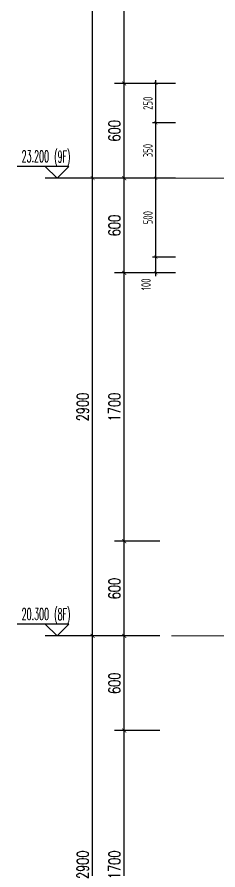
# Model space of a CAD drawing. Extents: x -668857 to 185752, y -270966 to 286822.
# Drawn here: x 23144 to 24415, y 133402 to 138805 of the extents above; entities that cross this region are included whole.
import ezdxf

# ---------------------------------------------------------------- set-up
doc = ezdxf.new("R2010")
doc.units = 0
doc.header["$LTSCALE"] = 1000
doc.linetypes.add('DOTE', pattern=[2.42, 2, -0.2, 0.02, -0.2])
doc.layers.get('0').update_dxf_attribs({"linetype": 'CONTINUOUS'})
doc.layers.get('DEFPOINTS').update_dxf_attribs({"linetype": 'CONTINUOUS'})
for name, color, linetype in [('DIM', 2, 'CONTINUOUS'), ('DIM_ELEV', 3, 'CONTINUOUS'), ('PUB_DIM', 3, 'CONTINUOUS'), ('PUB_TEXT', 2, 'CONTINUOUS')]:
    doc.layers.add(name, color=color, linetype=linetype)
doc.layers.add('DOTE', color=19, linetype='DOTE', lineweight=9)
doc.styles.add('_TCH_DIM', font='SIMPLEX.shx', dxfattribs={"width": 0.7, "bigfont": 'GBCBIG.shx'})
doc.styles.add('_TCH_DIM_T3', font='SIMPLEX', dxfattribs={"width": 0.705882, "bigfont": 'GBCBIG'})
doc.styles.add('TSSD_DIMENSION', font='Tssdeng.shx', dxfattribs={"width": 0.7, "bigfont": 'tssdchn.shx'})
doc.dimstyles.new('_TCH_ARCH&&25', dxfattribs={"dimtxt": 74.375, "dimasz": 25, "dimexe": 62.5, "dimexo": 75, "dimgap": 25, "dimtad": 1, "dimdec": 0, "dimzin": 0, "dimdsep": 46, "dimtxsty": '_TCH_DIM_T3', "dimblk": 'ARCHTICK', "dimcen": 0.09, "dimclrt": 7, "dimazin": 0, "dimtfac": 1, "dimtdec": 0, "dimtix": 1, "dimtmove": 2, "dimatfit": 3, "dimldrblk": 'ARCHTICK', "dimfxl": 1, "dimtolj": 1, "dimtzin": 0, "dimarcsym": 0})
doc.dimstyles.new('TSSD_20_20', dxfattribs={"dimtxt": 60, "dimasz": 20, "dimexe": 20, "dimexo": 50, "dimgap": 20, "dimtad": 1, "dimdec": 0, "dimzin": 0, "dimdsep": 46, "dimtxsty": 'TSSD_DIMENSION', "dimblk": 'ARCHTICK', "dimblk1": 'ARCHTICK', "dimblk2": 'ARCHTICK', "dimcen": 0, "dimdle": 20, "dimclrt": 7, "dimadec": 0, "dimazin": 0, "dimtfac": 1, "dimtdec": 0, "dimtix": 1, "dimtmove": 2, "dimatfit": 3, "dimfxl": 1, "dimtolj": 1, "dimtzin": 0, "dimarcsym": 0})

# ---------------------------------------------------------------- blocks, each defined once
blk = doc.blocks.new('_ArchTick')
at = {"color": 0, "linetype": 'ByBlock', "const_width": 0.15}
blk.add_lwpolyline([(-0.5, -0.5), (0.5, 0.5)], dxfattribs=at)
blk = doc.blocks.new('*D1611')
at = {"layer": 'DEFPOINTS', "color": 0, "transparency": 16777216}
for p in [(24021.6, 138384.6), (24196.2, 138384.6), (24196.2, 138134.6)]:
    blk.add_point(p, dxfattribs=at)
at = {"layer": 'DIM', "color": 0, "lineweight": -2, "transparency": 16777216}
for p, q in [((24146.2, 138384.6), (24001.6, 138384.6)), ((24021.6, 138114.6), (24021.6, 138404.6)), ((24146.2, 138134.6), (24001.6, 138134.6))]:
    blk.add_line(p, q, dxfattribs=at)
at = {"layer": 'DIM', "color": 0, "lineweight": -2, "transparency": 16777216, "xscale": 20, "yscale": 20, "zscale": 20}
for p, rotation in [((24021.6, 138384.6), 90), ((24021.6, 138134.6), 270)]:
    blk.add_blockref('_ArchTick', p, dxfattribs=dict(at, rotation=rotation))
at = {"layer": 'DIM', "color": 7, "transparency": 16777216, "insert": (23971.6, 138259.6), "char_height": 60, "attachment_point": 5, "rotation": 90, "style": 'TSSD_DIMENSION'}
blk.add_mtext('\\A1;250', dxfattribs=at)
blk = doc.blocks.new('*D1612')
at = {"layer": 'DEFPOINTS', "color": 0, "transparency": 16777216}
for p in [(24021.6, 138134.6), (24196.2, 138134.6), (24196.2, 137784.6)]:
    blk.add_point(p, dxfattribs=at)
at = {"layer": 'DIM', "color": 0, "lineweight": -2, "transparency": 16777216}
for p, q in [((24146.2, 138134.6), (24001.6, 138134.6)), ((24021.6, 137764.6), (24021.6, 138154.6)), ((24146.2, 137784.6), (24001.6, 137784.6))]:
    blk.add_line(p, q, dxfattribs=at)
at = {"layer": 'DIM', "color": 0, "lineweight": -2, "transparency": 16777216, "xscale": 20, "yscale": 20, "zscale": 20}
for p, rotation in [((24021.6, 138134.6), 90), ((24021.6, 137784.6), 270)]:
    blk.add_blockref('_ArchTick', p, dxfattribs=dict(at, rotation=rotation))
at = {"layer": 'DIM', "color": 7, "transparency": 16777216, "insert": (23971.6, 137959.6), "char_height": 60, "attachment_point": 5, "rotation": 90, "style": 'TSSD_DIMENSION'}
blk.add_mtext('\\A1;350', dxfattribs=at)
blk = doc.blocks.new('*D1613')
at = {"layer": 'DEFPOINTS', "color": 0, "transparency": 16777216}
for p in [(24021.6, 137784.6), (24196.2, 137784.6), (24196.2, 137284.6)]:
    blk.add_point(p, dxfattribs=at)
at = {"layer": 'DIM', "color": 0, "lineweight": -2, "transparency": 16777216}
for p, q in [((24021.6, 137264.6), (24021.6, 137804.6)), ((24146.2, 137784.6), (24001.6, 137784.6)), ((24146.2, 137284.6), (24001.6, 137284.6))]:
    blk.add_line(p, q, dxfattribs=at)
at = {"layer": 'DIM', "color": 0, "lineweight": -2, "transparency": 16777216, "xscale": 20, "yscale": 20, "zscale": 20}
for p, rotation in [((24021.6, 137784.6), 90), ((24021.6, 137284.6), 270)]:
    blk.add_blockref('_ArchTick', p, dxfattribs=dict(at, rotation=rotation))
at = {"layer": 'DIM', "color": 7, "transparency": 16777216, "insert": (23971.6, 137534.6), "char_height": 60, "attachment_point": 5, "rotation": 90, "style": 'TSSD_DIMENSION'}
blk.add_mtext('\\A1;500', dxfattribs=at)
blk = doc.blocks.new('*D1622')
at = {"layer": 'DEFPOINTS', "color": 0, "transparency": 16777216}
for p in [(23821.6, 134284.6), (24121.6, 134284.6), (24121.6, 132584.6)]:
    blk.add_point(p, dxfattribs=at)
at = {"layer": 'PUB_DIM', "color": 0, "lineweight": -2, "transparency": 16777216}
for p, q in [((24046.6, 134284.6), (23759.1, 134284.6)), ((23821.6, 132584.6), (23821.6, 134284.6)), ((24046.6, 132584.6), (23759.1, 132584.6))]:
    blk.add_line(p, q, dxfattribs=at)
at = {"layer": 'PUB_DIM', "color": 0, "lineweight": -2, "transparency": 16777216, "xscale": 25, "yscale": 25, "zscale": 25}
for p, rotation in [((23821.6, 134284.6), 90), ((23821.6, 132584.6), 270)]:
    blk.add_blockref('_ArchTick', p, dxfattribs=dict(at, rotation=rotation))
at = {"layer": 'PUB_DIM', "color": 7, "transparency": 16777216, "insert": (23759.4, 133434.6), "char_height": 74.38, "attachment_point": 5, "rotation": 90, "style": '_TCH_DIM_T3'}
blk.add_mtext('\\A1;1700', dxfattribs=at)
blk = doc.blocks.new('*D1623')
at = {"layer": 'DEFPOINTS', "color": 0, "transparency": 16777216}
for p in [(23821.6, 134884.6), (24121.6, 134884.6), (24121.6, 134284.6)]:
    blk.add_point(p, dxfattribs=at)
at = {"layer": 'PUB_DIM', "color": 0, "lineweight": -2, "transparency": 16777216}
for p, q in [((24046.6, 134884.6), (23759.1, 134884.6)), ((23821.6, 134284.6), (23821.6, 134884.6)), ((24046.6, 134284.6), (23759.1, 134284.6))]:
    blk.add_line(p, q, dxfattribs=at)
at = {"layer": 'PUB_DIM', "color": 0, "lineweight": -2, "transparency": 16777216, "xscale": 25, "yscale": 25, "zscale": 25}
for p, rotation in [((23821.6, 134884.6), 90), ((23821.6, 134284.6), 270)]:
    blk.add_blockref('_ArchTick', p, dxfattribs=dict(at, rotation=rotation))
at = {"layer": 'PUB_DIM', "color": 7, "transparency": 16777216, "insert": (23759.4, 134584.6), "char_height": 74.38, "attachment_point": 5, "rotation": 90, "style": '_TCH_DIM_T3'}
blk.add_mtext('\\A1;600', dxfattribs=at)
blk = doc.blocks.new('*D1624')
at = {"layer": 'DEFPOINTS', "color": 0, "transparency": 16777216}
for p in [(23821.6, 135484.6), (24121.6, 135484.6), (24121.6, 134884.6)]:
    blk.add_point(p, dxfattribs=at)
at = {"layer": 'PUB_DIM', "color": 0, "lineweight": -2, "transparency": 16777216}
for p, q in [((24046.6, 135484.6), (23759.1, 135484.6)), ((23821.6, 134884.6), (23821.6, 135484.6)), ((24046.6, 134884.6), (23759.1, 134884.6))]:
    blk.add_line(p, q, dxfattribs=at)
at = {"layer": 'PUB_DIM', "color": 0, "lineweight": -2, "transparency": 16777216, "xscale": 25, "yscale": 25, "zscale": 25}
for p, rotation in [((23821.6, 135484.6), 90), ((23821.6, 134884.6), 270)]:
    blk.add_blockref('_ArchTick', p, dxfattribs=dict(at, rotation=rotation))
at = {"layer": 'PUB_DIM', "color": 7, "transparency": 16777216, "insert": (23759.4, 135184.6), "char_height": 74.38, "attachment_point": 5, "rotation": 90, "style": '_TCH_DIM_T3'}
blk.add_mtext('\\A1;600', dxfattribs=at)
blk = doc.blocks.new('*D1625')
at = {"layer": 'DEFPOINTS', "color": 0, "transparency": 16777216}
for p in [(23821.6, 137184.6), (24121.6, 137184.6), (24121.6, 135484.6)]:
    blk.add_point(p, dxfattribs=at)
at = {"layer": 'PUB_DIM', "color": 0, "lineweight": -2, "transparency": 16777216}
for p, q in [((24046.6, 137184.6), (23759.1, 137184.6)), ((23821.6, 135484.6), (23821.6, 137184.6)), ((24046.6, 135484.6), (23759.1, 135484.6))]:
    blk.add_line(p, q, dxfattribs=at)
at = {"layer": 'PUB_DIM', "color": 0, "lineweight": -2, "transparency": 16777216, "xscale": 25, "yscale": 25, "zscale": 25}
for p, rotation in [((23821.6, 137184.6), 90), ((23821.6, 135484.6), 270)]:
    blk.add_blockref('_ArchTick', p, dxfattribs=dict(at, rotation=rotation))
at = {"layer": 'PUB_DIM', "color": 7, "transparency": 16777216, "insert": (23759.4, 136334.6), "char_height": 74.38, "attachment_point": 5, "rotation": 90, "style": '_TCH_DIM_T3'}
blk.add_mtext('\\A1;1700', dxfattribs=at)
blk = doc.blocks.new('*D1626')
at = {"layer": 'DEFPOINTS', "color": 0, "transparency": 16777216}
for p in [(23821.6, 137784.6), (24121.6, 137784.6), (24121.6, 137184.6)]:
    blk.add_point(p, dxfattribs=at)
at = {"layer": 'PUB_DIM', "color": 0, "lineweight": -2, "transparency": 16777216}
for p, q in [((24046.6, 137784.6), (23759.1, 137784.6)), ((23821.6, 137184.6), (23821.6, 137784.6)), ((24046.6, 137184.6), (23759.1, 137184.6))]:
    blk.add_line(p, q, dxfattribs=at)
at = {"layer": 'PUB_DIM', "color": 0, "lineweight": -2, "transparency": 16777216, "xscale": 25, "yscale": 25, "zscale": 25}
for p, rotation in [((23821.6, 137784.6), 90), ((23821.6, 137184.6), 270)]:
    blk.add_blockref('_ArchTick', p, dxfattribs=dict(at, rotation=rotation))
at = {"layer": 'PUB_DIM', "color": 7, "transparency": 16777216, "insert": (23759.4, 137484.6), "char_height": 74.38, "attachment_point": 5, "rotation": 90, "style": '_TCH_DIM_T3'}
blk.add_mtext('\\A1;600', dxfattribs=at)
blk = doc.blocks.new('*D1627')
at = {"layer": 'DEFPOINTS', "color": 0, "transparency": 16777216}
for p in [(23821.6, 138384.6), (24121.6, 138384.6), (24121.6, 137784.6)]:
    blk.add_point(p, dxfattribs=at)
at = {"layer": 'PUB_DIM', "color": 0, "lineweight": -2, "transparency": 16777216}
for p, q in [((24046.6, 138384.6), (23759.1, 138384.6)), ((23821.6, 137784.6), (23821.6, 138384.6)), ((24046.6, 137784.6), (23759.1, 137784.6))]:
    blk.add_line(p, q, dxfattribs=at)
at = {"layer": 'PUB_DIM', "color": 0, "lineweight": -2, "transparency": 16777216, "xscale": 25, "yscale": 25, "zscale": 25}
for p, rotation in [((23821.6, 138384.6), 90), ((23821.6, 137784.6), 270)]:
    blk.add_blockref('_ArchTick', p, dxfattribs=dict(at, rotation=rotation))
at = {"layer": 'PUB_DIM', "color": 7, "transparency": 16777216, "insert": (23759.4, 138084.6), "char_height": 74.38, "attachment_point": 5, "rotation": 90, "style": '_TCH_DIM_T3'}
blk.add_mtext('\\A1;600', dxfattribs=at)
blk = doc.blocks.new('*D1628')
at = {"layer": 'DEFPOINTS', "color": 0, "transparency": 16777216}
for p in [(23821.6, 140084.6), (24121.6, 140084.6), (24121.6, 138384.6)]:
    blk.add_point(p, dxfattribs=at)
at = {"layer": 'PUB_DIM', "color": 0, "lineweight": -2, "transparency": 16777216}
for p, q in [((24046.6, 140084.6), (23759.1, 140084.6)), ((23821.6, 138384.6), (23821.6, 140084.6)), ((24046.6, 138384.6), (23759.1, 138384.6))]:
    blk.add_line(p, q, dxfattribs=at)
at = {"layer": 'PUB_DIM', "color": 0, "lineweight": -2, "transparency": 16777216, "xscale": 25, "yscale": 25, "zscale": 25}
for p, rotation in [((23821.6, 140084.6), 90), ((23821.6, 138384.6), 270)]:
    blk.add_blockref('_ArchTick', p, dxfattribs=dict(at, rotation=rotation))
at = {"layer": 'PUB_DIM', "color": 7, "transparency": 16777216, "insert": (23759.4, 139234.6), "char_height": 74.38, "attachment_point": 5, "rotation": 90, "style": '_TCH_DIM_T3'}
blk.add_mtext('\\A1;1700', dxfattribs=at)
blk = doc.blocks.new('*D1633')
at = {"layer": 'DEFPOINTS', "color": 0, "transparency": 16777216}
for p in [(23621.6, 134884.6), (24121.6, 134884.6), (24121.6, 131984.6)]:
    blk.add_point(p, dxfattribs=at)
at = {"layer": 'PUB_DIM', "color": 0, "lineweight": -2, "transparency": 16777216}
for p, q in [((24046.6, 134884.6), (23559.1, 134884.6)), ((23621.6, 131984.6), (23621.6, 134884.6)), ((24046.6, 131984.6), (23559.1, 131984.6))]:
    blk.add_line(p, q, dxfattribs=at)
at = {"layer": 'PUB_DIM', "color": 0, "lineweight": -2, "transparency": 16777216, "xscale": 25, "yscale": 25, "zscale": 25}
for p, rotation in [((23621.6, 134884.6), 90), ((23621.6, 131984.6), 270)]:
    blk.add_blockref('_ArchTick', p, dxfattribs=dict(at, rotation=rotation))
at = {"layer": 'PUB_DIM', "color": 7, "transparency": 16777216, "insert": (23559.4, 133434.6), "char_height": 74.38, "attachment_point": 5, "rotation": 90, "style": '_TCH_DIM_T3'}
blk.add_mtext('\\A1;2900', dxfattribs=at)
blk = doc.blocks.new('*D1634')
at = {"layer": 'DEFPOINTS', "color": 0, "transparency": 16777216}
for p in [(23621.6, 137784.6), (24121.6, 137784.6), (24121.6, 134884.6)]:
    blk.add_point(p, dxfattribs=at)
at = {"layer": 'PUB_DIM', "color": 0, "lineweight": -2, "transparency": 16777216}
for p, q in [((24046.6, 137784.6), (23559.1, 137784.6)), ((23621.6, 134884.6), (23621.6, 137784.6)), ((24046.6, 134884.6), (23559.1, 134884.6))]:
    blk.add_line(p, q, dxfattribs=at)
at = {"layer": 'PUB_DIM', "color": 0, "lineweight": -2, "transparency": 16777216, "xscale": 25, "yscale": 25, "zscale": 25}
for p, rotation in [((23621.6, 137784.6), 90), ((23621.6, 134884.6), 270)]:
    blk.add_blockref('_ArchTick', p, dxfattribs=dict(at, rotation=rotation))
at = {"layer": 'PUB_DIM', "color": 7, "transparency": 16777216, "insert": (23559.4, 136334.6), "char_height": 74.38, "attachment_point": 5, "rotation": 90, "style": '_TCH_DIM_T3'}
blk.add_mtext('\\A1;2900', dxfattribs=at)
blk = doc.blocks.new('*D1635')
at = {"layer": 'DEFPOINTS', "color": 0, "transparency": 16777216}
for p in [(23621.6, 140684.6), (24121.6, 140684.6), (24121.6, 137784.6)]:
    blk.add_point(p, dxfattribs=at)
at = {"layer": 'PUB_DIM', "color": 0, "lineweight": -2, "transparency": 16777216}
for p, q in [((24046.6, 140684.6), (23559.1, 140684.6)), ((23621.6, 137784.6), (23621.6, 140684.6)), ((24046.6, 137784.6), (23559.1, 137784.6))]:
    blk.add_line(p, q, dxfattribs=at)
at = {"layer": 'PUB_DIM', "color": 0, "lineweight": -2, "transparency": 16777216, "xscale": 25, "yscale": 25, "zscale": 25}
for p, rotation in [((23621.6, 140684.6), 90), ((23621.6, 137784.6), 270)]:
    blk.add_blockref('_ArchTick', p, dxfattribs=dict(at, rotation=rotation))
at = {"layer": 'PUB_DIM', "color": 7, "transparency": 16777216, "insert": (23559.4, 139234.6), "char_height": 74.38, "attachment_point": 5, "rotation": 90, "style": '_TCH_DIM_T3'}
blk.add_mtext('\\A1;2900', dxfattribs=at)
blk = doc.blocks.new('*D1669')
at = {"layer": 'DEFPOINTS', "color": 0, "transparency": 16777216}
for p in [(24021.6, 137284.6), (24196.2, 137284.6), (24196.2, 137184.6)]:
    blk.add_point(p, dxfattribs=at)
at = {"layer": 'DIM', "color": 0, "lineweight": -2, "transparency": 16777216}
for p, q in [((24021.6, 137164.6), (24021.6, 137304.6)), ((24146.2, 137284.6), (24001.6, 137284.6)), ((24146.2, 137184.6), (24001.6, 137184.6))]:
    blk.add_line(p, q, dxfattribs=at)
at = {"layer": 'DIM', "color": 0, "lineweight": -2, "transparency": 16777216, "xscale": 20, "yscale": 20, "zscale": 20}
for p, rotation in [((24021.6, 137284.6), 90), ((24021.6, 137184.6), 270)]:
    blk.add_blockref('_ArchTick', p, dxfattribs=dict(at, rotation=rotation))
at = {"layer": 'DIM', "color": 7, "transparency": 16777216, "insert": (23959.4, 137112.1), "char_height": 60, "attachment_point": 5, "rotation": 90, "style": 'TSSD_DIMENSION'}
blk.add_mtext('\\A1;100', dxfattribs=at)
blk = doc.blocks.new('20210902.15310509')
at = {"layer": 'DOTE', "color": 1, "linetype": 'DOTE', "ltscale": 0.2}
for p, q in [((88352, -117645.9), (84583.2, -117645.9)), ((88352, -120545.9), (84583.2, -120545.9))]:
    blk.add_line(p, q, dxfattribs=at)

msp = doc.modelspace()

# ---------------------------------------------------------------- linework, layer by layer
at = {"layer": 'DIM_ELEV'}
for p, q in [((23471.61, 137859.56), (23143.61, 137859.56)), ((23396.61, 137784.56), (23321.61, 137859.56)), ((23396.61, 137784.56), (23471.61, 137859.56)), ((23821.61, 137784.56), (23321.61, 137784.56))]:
    msp.add_line(p, q, dxfattribs=at)
at = {"layer": 'DIM_ELEV', "color": 1}
for p, q in [((23471.61, 134959.56), (23143.61, 134959.56)), ((23396.61, 134884.56), (23321.61, 134959.56)), ((23396.61, 134884.56), (23471.61, 134959.56)), ((23821.61, 134884.56), (23321.61, 134884.56))]:
    msp.add_line(p, q, dxfattribs=at)

# ---------------------------------------------------------------- block references
at = {"layer": 'DOTE'}
msp.add_blockref('20210902.15310509', (-60461.63, 255430.45), dxfattribs=at)

# ---------------------------------------------------------------- texts
at = {"layer": 'PUB_TEXT', "style": '_TCH_DIM', "width": 0.494118}
for s, p in [('23.200', (23172.51, 137885.81)), ('(9F)', (23377.91, 137884.59))]:
    msp.add_text(s, height=74.375, dxfattribs=at).set_placement(p)
at = {"layer": 'PUB_TEXT', "color": 1, "style": '_TCH_DIM', "width": 0.494118}
for s, p in [('20.300', (23172.51, 134985.81)), ('(8F)', (23377.91, 134984.59))]:
    msp.add_text(s, height=74.375, dxfattribs=at).set_placement(p)

# ---------------------------------------------------------------- dimensions: what is measured, and where the dimension line sits
at = {"layer": 'DIM'}
for p1, p2, picture, middle in [((24196.22, 138134.56), (24196.22, 138384.56), '*D1611', (23971.61, 138259.56)), ((24196.22, 137784.56), (24196.22, 138134.56), '*D1612', (23971.61, 137959.56)), ((24196.22, 137284.56), (24196.22, 137784.56), '*D1613', (23971.61, 137534.56))]:
    dim = msp.add_aligned_dim(p1=p1, p2=p2, distance=174.61, dimstyle='TSSD_20_20', dxfattribs=at)
    dim.commit()
    dim.dimension.update_dxf_attribs({"geometry": picture, "text_midpoint": middle})
dim = msp.add_linear_dim(base=(24021.61, 137284.56), p1=(24196.22, 137184.56), p2=(24196.22, 137284.56), angle=90, dimstyle='TSSD_20_20', dxfattribs=at)
dim.commit()
dim.dimension.update_dxf_attribs({"geometry": '*D1669', "text_midpoint": (23959.42, 137112.14), "dimtype": 161})
at = {"layer": 'PUB_DIM'}
for p1, p2, distance, picture, middle in [((24121.61, 137784.56), (24121.61, 140684.56), 500, '*D1635', (23559.42, 139234.56)), ((24121.61, 138384.56), (24121.61, 140084.56), 300, '*D1628', (23759.42, 139234.56)), ((24121.61, 137784.56), (24121.61, 138384.56), 300, '*D1627', (23759.42, 138084.56)), ((24121.61, 134884.56), (24121.61, 137784.56), 500, '*D1634', (23559.42, 136334.56)), ((24121.61, 137184.55), (24121.61, 137784.56), 300, '*D1626', (23759.42, 137484.56)), ((24121.61, 135484.56), (24121.61, 137184.55), 300, '*D1625', (23759.42, 136334.56)), ((24121.61, 134884.56), (24121.61, 135484.56), 300, '*D1624', (23759.42, 135184.56)), ((24121.61, 131984.56), (24121.61, 134884.56), 500, '*D1633', (23559.42, 133434.56)), ((24121.61, 134284.56), (24121.61, 134884.56), 300, '*D1623', (23759.42, 134584.56)), ((24121.61, 132584.56), (24121.61, 134284.56), 300, '*D1622', (23759.42, 133434.56))]:
    dim = msp.add_aligned_dim(p1=p1, p2=p2, distance=distance, dimstyle='_TCH_ARCH&&25', dxfattribs=at)
    dim.commit()
    dim.dimension.update_dxf_attribs({"geometry": picture, "text_midpoint": middle})

doc.saveas('drawing.dxf')
